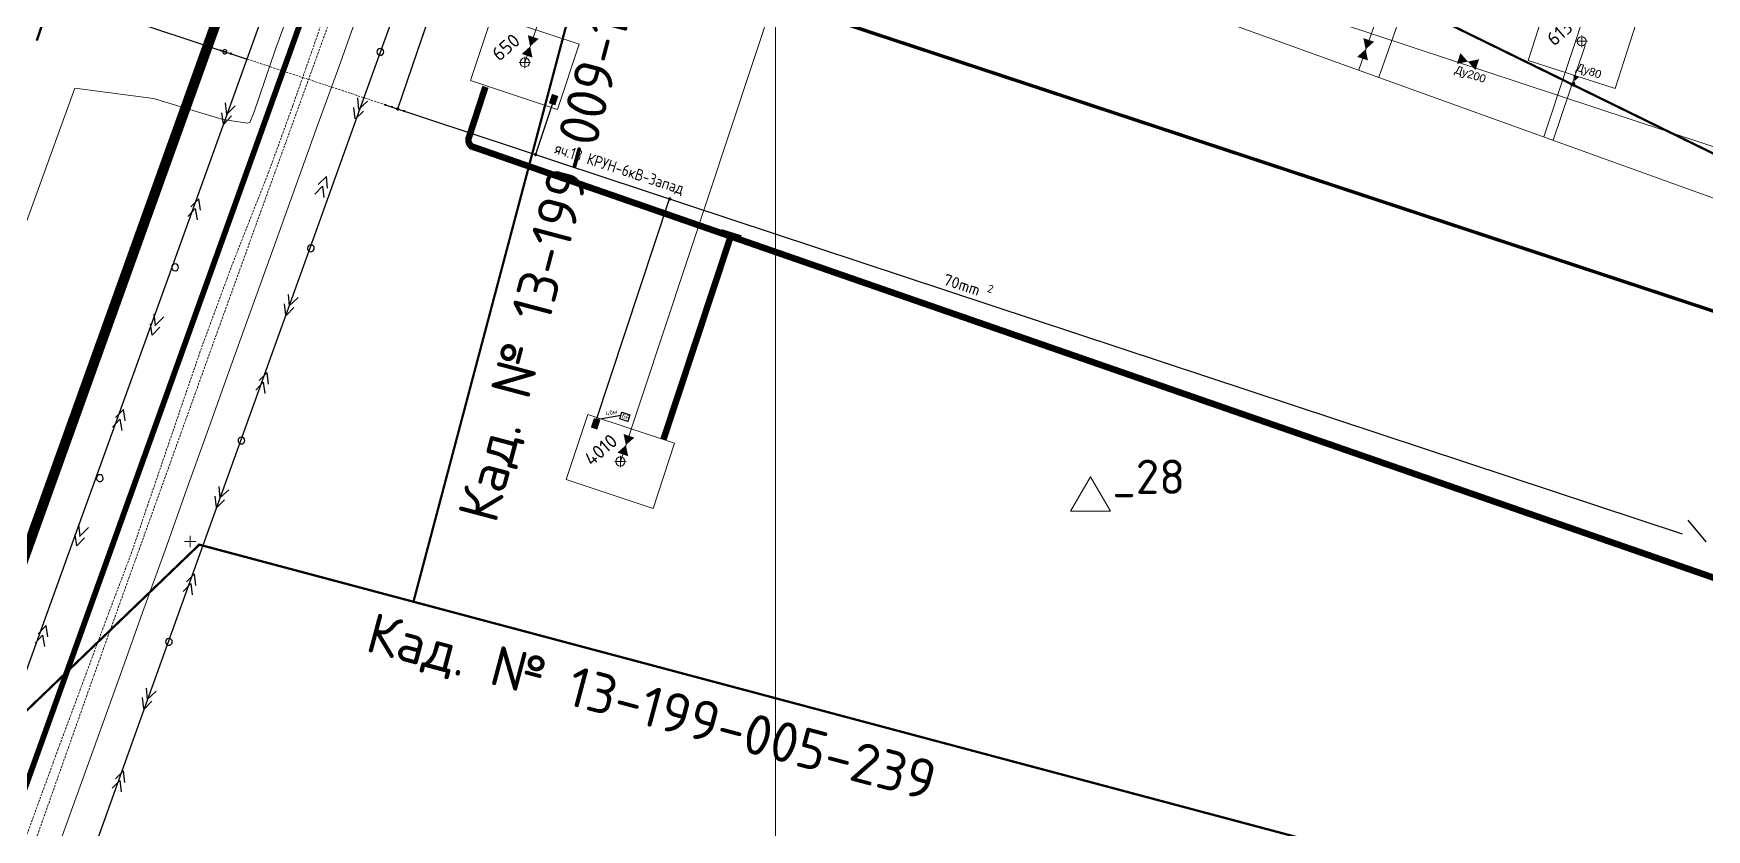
# Model space of a CAD drawing. Header units: millimetres. Extents: x 519 to 9564855, y -810 to 5021775.
# Drawn here: x 9522351 to 9523814, y 5000066 to 5000762 of the extents above; entities that cross this region are included whole.
import ezdxf
from ezdxf.enums import TextEntityAlignment as Align

# ---------------------------------------------------------------- set-up
doc = ezdxf.new("R2010")
doc.units = ezdxf.units.MM
doc.header["$LTSCALE"] = 2
doc.header["$MEASUREMENT"] = 0
doc.header["$PDMODE"] = 2
doc.header["$PDSIZE"] = 5
for name, pattern in [('DASHED', [0.75, 0.5, -0.25]), ('DASHED2', [9.525, 6.35, -3.175]), ('Podzemka', [5, 2, -1, 2])]:
    doc.linetypes.add(name, pattern=pattern)
for name, color, linetype, lineweight in [('160 скважин на2012 год.Выкидные линии', 5, 'Continuous', 30), ('200 скв. на 2010 год', 61, 'Continuous', 0), ('WELLS(drilled after 2000y)', 6, 'Continuous', 40), ('Водопровод', 5, 'Continuous', 30), ('Новый водовод', 5, 'g_122_vpr', 30), ('Оптиковолоконный кабель', 220, 'CAB6', 20), ('Скважины на 2026', 222, 'Continuous', 50), ('СНГ_трубопроводы', 244, 'Continuous', 50), ('Эл.низ', 1, 'Continuous', 13), ('Электро', 1, 'Continuous', 30), ('Электроснаб', 1, 'Continuous', 18), ('Электроснабжене', 1, 'Continuous', 18)]:
    doc.layers.add(name, color=color, linetype=linetype, lineweight=lineweight)
for name, color, linetype in [('AL_PIP_CRUDE OIL', 210, 'Continuous'), ('CONTROL', 7, 'Continuous'), ('Existing roads', 41, 'Continuous'), ('GRID_PULKOVO', 7, 'Continuous'), ('OilColl&Flowlines', 3, 'Continuous'), ('ROAD_ASF', 9, 'Continuous'), ('ROAD_GROUND', 9, 'Continuous'), ('МГ-земельный участок', 7, 'Continuous'), ('Скважины на 2015 год', 7, 'Continuous'), ('Эл.выс.', 1, 'Continuous')]:
    doc.layers.add(name, color=color, linetype=linetype)
doc.styles.add('92051501$0$STANDARD', font='simplex.shx')
doc.styles.add('Arial', font='arial.ttf', dxfattribs={"height": 30})
doc.styles.add('Elect', font='isocpeur.ttf')
doc.styles.add('Line_GUGK', font='')
doc.styles.get("Standard").update_dxf_attribs({"font": 'isocpeur.ttf', "width": 0.5})
doc.styles.get('Line_GUGK').set_extended_font_data('Bm431', italic=True)
doc.linetypes.add('CAB', pattern='A,0.7,-0.43403,["K",Standard,S=0.9,R=0,X=-0.4,Y=-0.3],-0.8', length=1.93403)
doc.linetypes.add('CAB6', pattern='A,0.9,-0.9,["6",Standard,S=0.9,R=0,X=-0.8,Y=-0.4],11', length=12.8)
doc.linetypes.add('g_122_vpr', pattern='A,2,-2,3,-0.6,["Впр",Line_GUGK,S=2,R=0,X=0,Y=-1],-6.4,3,-2,8,-2,8,-2,6', length=45)
doc.linetypes.add('WTR_LINE', pattern='A,0.5,-0.2,["W",92051501$0$STANDARD,S=0.1,R=0,X=-0.1,Y=-0.05],-0.05', length=0.75)

# ---------------------------------------------------------------- blocks, each defined once
blk = doc.blocks.new('A$C2AE94EC8')
h = blk.add_hatch(color=255)
h.paths.add_polyline_path([(0.04, 0.04), (0.46, 0.04), (0.46, 0.46), (0.04, 0.46)])
edge = h.paths.add_edge_path(flags=16)
edge.add_arc((0.25, 0.25), 0.0975, 0, 360)
h = blk.add_hatch(color=0)
edge = h.paths.add_edge_path()
edge.add_arc((0.25, 0.25), 0.06, 0, 360)
at = {"color": 0}
blk.add_lwpolyline([(0, 0), (0.5, 0), (0.5, 0.5), (0, 0.5)], close=True, dxfattribs=at)
blk.add_circle((0.25, 0.25), 0.06, dxfattribs=at)
blk = doc.blocks.new('A$C09beaa22')
at = {"color": 1, "xscale": 2, "yscale": 2, "zscale": 0.8000000000029103, "rotation": 22.90891991594885}
blk.add_blockref('A$C2AE94EC8', (-0.3, -0.7), dxfattribs=at)

msp = doc.modelspace()

# ---------------------------------------------------------------- hatches: boundary and pattern name
at = {"layer": 'Existing roads', "linetype": 'ByBlock', "lineweight": 0}
msp.add_hatch(color=256, dxfattribs=at).paths.add_polyline_path([(9522733.84269, 5000670.76978), (9522728.85573, 5000671.16004, 0.3377163592), (9522733.76036, 5000660.29702), (9522736.44441, 5000665.2653, -0.2412172439)])
at = {"layer": 'Existing roads', "lineweight": 0}
h = msp.add_hatch(color=256, dxfattribs=at)
h.paths.add_polyline_path([(9522959.3673, 5000580.5263), (9522957.78007, 5000581.12306, 0.1551187413), (9522953.24741, 5000590.66007), (9522961.80301, 5000587.90693)])
h.paths.add_polyline_path([(9522960.89301, 5000579.95267), (9522959.3673, 5000580.5263), (9522961.80301, 5000587.90693), (9522970.59894, 5000585.07645, 0.1615507837)])
at = {"layer": 'Электро'}
for points in [[(9522801.81403, 5000701.18335), (9522807.42626, 5000699.32637), (9522810.13349, 5000707.50822), (9522804.52126, 5000709.36521)], [(9522838.52011, 5000417.54426), (9522844.13234, 5000415.68727), (9522846.83957, 5000423.86913), (9522841.22734, 5000425.72612)]]:
    msp.add_hatch(color=256, dxfattribs=at).paths.add_polyline_path(points)
at = {"layer": 'Электроснаб', "linetype": 'ByBlock', "lineweight": 0}
for points in [[(9522801.81403, 5000701.18335), (9522807.42626, 5000699.32637), (9522810.13349, 5000707.50822), (9522804.52126, 5000709.36521)], [(9522838.52011, 5000417.54426), (9522844.13234, 5000415.68727), (9522846.83957, 5000423.86913), (9522841.22734, 5000425.72612)]]:
    msp.add_hatch(color=1, dxfattribs=at).paths.add_polyline_path(points)
at = {"layer": 'Электроснабжене', "linetype": 'ByBlock', "lineweight": 0}
for points in [[(9522801.81403, 5000701.18335), (9522807.42626, 5000699.32637), (9522810.13349, 5000707.50822), (9522804.52126, 5000709.36521)], [(9522838.52011, 5000417.54426), (9522844.13234, 5000415.68727), (9522846.83957, 5000423.86913), (9522841.22734, 5000425.72612)]]:
    msp.add_hatch(color=1, dxfattribs=at).paths.add_polyline_path(points)

# ---------------------------------------------------------------- linework, layer by layer
at = {"layer": '160 скважин на2012 год.Выкидные линии', "color": 0, "linetype": 'ByBlock', "lineweight": 0, "ltscale": 5}
msp.add_point((9522488.08806, 5000317.83791, -25.1388), dxfattribs=at)
at = {"layer": 'AL_PIP_CRUDE OIL', "lineweight": 60, "const_width": 5}
msp.add_lwpolyline([(9523408.96955, 5008589.07215), (9522866.96955, 5008436.07215), (9522326.96955, 5007087.07215), (9522313.96594, 5006750.08943), (9522363.50455, 5006330.19015), (9523532.73502, 5003851.53167), (9523509.9659, 5003501.17422), (9523544.63322, 5003488.85485), (9523203.95221, 5002551.92724), (9523207.94138, 5002504.46778), (9521587.24018, 4997999.63007), (9523708.12981, 4995731.08727), (9526814.15531, 4995451.17542), (9528489.4409, 4995215.37355), (9528594.43514, 4995358.95224), (9530593.64001, 4995059.64331), (9530879.24426, 4994914.43479), (9530977.35799, 4994842.68501), (9531002.94658, 4994841.81396), (9531002.94658, 4994841.81396), (9531002.94648, 4994841.81391)], dxfattribs=at)
at = {"layer": 'CONTROL', "color": 6, "lineweight": 0}
for p, q in [((9523275.63979, 5000374.41404), (9523258.22987, 5000344.39611)), ((9523275.63979, 5000374.41404), (9523258.22987, 5000344.39611)), ((9523293.04971, 5000344.39611), (9523275.63979, 5000374.41404)), ((9523293.04971, 5000344.39611), (9523275.63979, 5000374.41404)), ((9523258.22987, 5000344.39611), (9523293.04971, 5000344.39611)), ((9523258.22987, 5000344.39611), (9523293.04971, 5000344.39611))]:
    msp.add_line(p, q, dxfattribs=at)
at = {"layer": 'Existing roads', "lineweight": 0}
for p, q in [((9522953.24741, 5000590.66007), (9522970.59894, 5000585.07645)), ((9522957.78007, 5000581.12306), (9522960.89301, 5000579.95267))]:
    msp.add_line(p, q, dxfattribs=at)
at = {"layer": 'Existing roads', "lineweight": 0, "const_width": 5.7, "flags": 128}
for points in [[(9522746.31571, 5000715.57804), (9522731.24054, 5000669.33126)], [(9524432.23202, 5000073.65214), (9522733.61558, 5000663.65596)], [(9522902.01576, 5000406.96578), (9522961.92318, 5000587.86826)]]:
    msp.add_lwpolyline(points, dxfattribs=at)
at = {"layer": 'GRID_PULKOVO', "lineweight": 0}
msp.add_line((9523000, 5011000), (9523000, 4992000), dxfattribs=at)
at = {"layer": 'OilColl&Flowlines', "linetype": 'ByBlock', "lineweight": 0}
for p, q in [((9522799.78042, 5000986.75038), (9524065.21851, 5000529.78924)), ((9522780.8, 5000736.9), (9522849.63878, 5000943.07438)), ((9522864.4, 5000387.8), (9523035.01408, 5000902.36245, -18.0595))]:
    msp.add_line(p, q, dxfattribs=at)
at = {"layer": 'OilColl&Flowlines', "color": 3, "linetype": 'ByBlock', "lineweight": 0, "ltscale": 25}
msp.add_line((9523539.9, 5000815.9), (9523510.45422, 5000730.41962, -9.72503), dxfattribs=at)
at = {"layer": 'OilColl&Flowlines', "lineweight": 0}
for points in [[(9522792.86261, 5000757.54851), (9522785.44658, 5000750.94304), (9522783.43409, 5000760.66824)], [(9522787.45908, 5000741.21783), (9522778.03056, 5000744.33756), (9522785.44658, 5000750.94304)], [(9522876.60575, 5000408.69712), (9522869.18973, 5000402.09164), (9522867.17723, 5000411.81685)], [(9522871.20222, 5000392.36643), (9522861.7737, 5000395.48616), (9522869.18973, 5000402.09164)]]:
    msp.add_solid(points, dxfattribs=at)
at = {"layer": 'OilColl&Flowlines', "color": 3, "lineweight": 0}
for points in [[(9523523.72136, 5000755.01707), (9523516.30534, 5000748.41159), (9523514.29284, 5000758.1368)], [(9523518.31783, 5000738.68638), (9523508.88931, 5000741.80611), (9523516.30534, 5000748.41159)]]:
    msp.add_solid(points, dxfattribs=at)
at = {"layer": 'ROAD_ASF', "lineweight": 0}
for points in [[(9521737.23529, 4997056.36456), (9521526.30791, 4997406.20512), (9521491.42617, 4997522.40996), (9521494.64376, 4997784.54227), (9521557.42562, 4998123.62451), (9523181.91284, 5002651.278), (9523567.30412, 5002471.17809), (9525869.16882, 5001381.54446), (9525963.92258, 5001333.47903), (9526128.60686, 5001261.79325), (9526517.55757, 5001074.97311), (9527241.30336, 5000725.10977), (9527302.0959, 5000699.32947), (9527474.32311, 5000617.56906), (9528116.89056, 5000310.63684)], [(9521742.137, 4997059.855), (9521531.837, 4997408.655), (9521497.437, 4997523.255), (9521500.637, 4997783.955), (9521563.237, 4998122.055), (9523185.337, 5002643.055), (9523564.737, 5002465.755), (9525866.52759, 5001376.15646), (9525961.36584, 5001328.04817), (9526126.10975, 5001256.33643), (9526514.94624, 5001069.57117), (9527238.82495, 5000719.64358), (9527299.637, 5000693.855), (9527471.737, 5000612.155), (9528114.237, 5000305.255)]]:
    msp.add_lwpolyline(points, dxfattribs=at)
at = {"layer": 'ROAD_GROUND', "color": 8, "lineweight": 0, "const_width": 9}
msp.add_lwpolyline([(9521739.68614, 4997058.10978), (9521529.07245, 4997407.43006), (9521494.43159, 4997522.83248), (9521497.64038, 4997784.24863), (9521560.33131, 4998122.83976), (9523183.62492, 5002647.1665), (9523566.02728, 5002468.46336), (9525867.84821, 5001378.85046), (9525962.64421, 5001330.7636), (9526127.3583, 5001259.06484), (9526516.25529, 5001072.2705), (9527240.06415, 5000722.37668), (9527300.86645, 5000696.59224), (9527473.0333, 5000614.86048), (9528115.56378, 5000307.94592)], dxfattribs=at)
at = {"layer": 'WELLS(drilled after 2000y)', "color": 0, "linetype": 'ByBlock', "lineweight": 0}
for points in [[(9522733.38202, 5000720.97759), (9522809.36254, 5000695.83701), (9522828.21798, 5000752.82241), (9522752.23745, 5000777.96299)], [(9522816.98202, 5000371.87759), (9522892.96255, 5000346.73701), (9522911.81798, 5000403.72241), (9522835.83745, 5000428.86299)]]:
    msp.add_lwpolyline(points, close=True, dxfattribs=at)
for centre in [(9522780.8, 5000736.9), (9522864.4, 5000387.8)]:
    msp.add_circle(centre, 4, dxfattribs=at)
at = {"layer": 'WELLS(drilled after 2000y)', "color": 0, "linetype": 'ByBlock', "lineweight": 0, "ltscale": 80}
for p in [(9522780.8, 5000736.9), (9522864.4, 5000387.8)]:
    msp.add_point(p, dxfattribs=at)
at = {"layer": 'Водопровод', "linetype": 'Podzemka', "lineweight": 0, "ltscale": 0.5}
for points in [[(9523287.57403, 5002560.18314), (9523267.74785, 5002519.19376), (9523213.7992, 5002448.85055), (9522925.75003, 5001648.31239), (9522804.67134, 5001309.53515), (9522681.72707, 5000970.89784), (9522622.59147, 5000807.85975), (9522513.00737, 5000504.47537), (9522403.94187, 5000200.85612), (9522254.80091, 4999779.05222), (9522178.51673, 4999560.22213), (9522137.14645, 4999446.58254), (9522097.24809, 4999335.61045), (9521983.01089, 4999027.64625), (9521905.71837, 4998818.33445), (9521836.21669, 4998606.06054), (9521625.75636, 4998013.62134), (9521655.21382, 4997975.84167), (9521809.05861, 4997801.17492), (9522321.28486, 4997251.24444)], [(9522342.11485, 5000052.86587), (9522372.67546, 5000136.53654), (9522415.19187, 5000250.97542), (9522436.44862, 5000307.0941), (9522450.64344, 5000348.83555), (9522497.17802, 5000485.15595), (9522525.29228, 5000561.27992), (9522556.69953, 5000640.87723), (9522577.95045, 5000699.50536), (9522599.74394, 5000761.63315), (9522630.0643, 5000855.05802)]]:
    msp.add_lwpolyline(points, dxfattribs=at)
at = {"layer": 'МГ-земельный участок', "color": 0, "linetype": 'DASHED2', "lineweight": 25, "ltscale": 5, "const_width": 2}
msp.add_lwpolyline([(9522167.80801, 4999999.48247), (9521654, 5002362), (9522840, 5002532), (9525642, 5002155), (9528521, 5002235), (9531281, 5003464), (9533105, 5001043), (9546614, 4998215), (9544978, 4995525), (9543652, 4996420), (9539605, 4995735), (9529554.6705, 4998798.09585), (9529554.71722, 4998845.23995), (9529525.402, 4998845.269), (9529525.36994, 4998882.97318), (9529309.91997, 4998882.84552), (9526935, 5000017), (9526935, 4999132), (9522906, 5001105), (9522683.367, 5000265.06642), (9522496, 5000315)], close=True, dxfattribs=at)
at = {"layer": 'МГ-земельный участок', "color": 34, "linetype": 'DASHED2', "lineweight": 25, "ltscale": 5, "const_width": 2}
msp.add_lwpolyline([(9522271, 4999525), (9527884, 4997830), (9530104, 4997995), (9529358.40073, 4998522.43877), (9528467.29836, 4998113.15535), (9526935, 4999132), (9522496, 5000315), (9522167.80801, 4999999.48247)], close=True, dxfattribs=at)
at = {"layer": 'Новый водовод', "color": 5, "linetype": 'WTR_LINE', "lineweight": 0, "ltscale": 40, "const_width": 3}
msp.add_lwpolyline([(9522948.4, 5002102.54), (9522579.30404, 5001066.25219), (9522803.12057, 5000994.80708), (9522756.95, 5000871.24), (9524314.11, 5000356)], dxfattribs=at)
at = {"layer": 'Оптиковолоконный кабель', "color": 6, "linetype": 'CAB'}
msp.add_line((9522387.11351, 5000714.44984, -25.9952), (9521687.32857, 4998783.57514, -0.94252), dxfattribs=at)
at = {"layer": 'Оптиковолоконный кабель', "color": 6, "linetype": 'CAB', "lineweight": 0, "elevation": -25.9952}
msp.add_lwpolyline([(9522577.88135, 5000789.7992), (9522562.63892, 5000748.53659), (9522543.88521, 5000693.67153), (9522540.1889, 5000684.38451), (9522538.1457, 5000683.86542), (9522536.44494, 5000683.92711), (9522516.66223, 5000686.86181), (9522456.04449, 5000705.45685), (9522387.11351, 5000714.44984)], dxfattribs=at)
at = {"layer": 'Скважины на 2015 год', "color": 3, "linetype": 'ByBlock', "lineweight": 0, "ltscale": 5}
for p, q in [((9523603.31, 5000936.2), (9523527.74368, 5000724.1669, -9.42194)), ((9523743.43581, 5000886.60955), (9523672.16005, 5000671.93874, -6.89032)), ((9523708.18865, 5000751.65428), (9523680.33883, 5000668.98089, -6.74695))]:
    msp.add_line(p, q, dxfattribs=at)
at = {"layer": 'Скважины на 2015 год', "color": 0, "linetype": 'ByBlock', "lineweight": 0}
msp.add_lwpolyline([(9523752.96813, 5000771.21215), (9523734.59912, 5000714.09316), (9523658.44046, 5000738.58517), (9523676.80947, 5000795.70416), (9523752.96813, 5000771.21215)], dxfattribs=at)
msp.add_circle((9523705.3, 5000755.4), 4, dxfattribs=at)
msp.add_point((9523705.3, 5000755.4), dxfattribs=at)
at = {"layer": 'Скважины на 2026', "color": 244, "lineweight": 50}
msp.add_line((9522469.82775, 5001104.99709), (9522353.86521, 5000756.19314), dxfattribs=at)
at = {"layer": 'Скважины на 2026', "color": 244, "lineweight": 0}
msp.add_line((9522427.84703, 5000978.72321), (9522353.86521, 5000756.19314), dxfattribs=at)
at = {"layer": 'СНГ_трубопроводы', "color": 3, "lineweight": 0, "ltscale": 2}
msp.add_line((9525355.89444, 5000155.26135), (9522774.28292, 5001009.29588), dxfattribs=at)
for points in [[(9523599.17427, 5000745.05743), (9523605.77975, 5000737.6414), (9523596.05454, 5000735.6289)], [(9523615.50496, 5000739.6539), (9523612.38523, 5000730.22537), (9523605.77975, 5000737.6414)], [(9523694.95534, 5000716.77781), (9523699.05813, 5000720.56914), (9523700.29013, 5000715.12036)], [(9523697.82614, 5000726.01793), (9523703.16092, 5000724.36047), (9523699.05813, 5000720.56914)]]:
    msp.add_solid(points, dxfattribs=at)
at = {"layer": 'Эл.выс.'}
for points, elevation in [([(9521604.86126, 4998117.72308), (9521684.1909, 4998339.2676), (9521763.547, 4998559.9369), (9521843.223, 4998780.9793), (9521922.7179, 4999002.1354), (9522001.974, 4999222.9619), (9522081.8249, 4999444.4028), (9522161.2728, 4999665.769), (9522240.6849, 4999886.6267), (9522310.5842, 5000110.2282), (9522390.0936, 5000330.2422), (9522469.9361, 5000551.4153), (9522549.5334, 5000772.2927), (9522629.2933, 5000992.4476), (9522707.1939, 5001211.0738), (9522788.0615, 5001434.5367), (9522869.326, 5001661.0385), (9522948.8991, 5001882.0749), (9523026.2995, 5002098.9255), (9523106.7052, 5002321.5763), (9523185.8638, 5002540.6309), (9523265.9766, 5002762.2719), (9523345.6545, 5002983.7411), (9523424.7203, 5003203.229)], -24.6849), ([(9522387.0851, 5000001.359), (9522438.538, 5000144.8069), (9522488.961, 5000285.2977), (9522539.8691, 5000427.2023), (9522590.1021, 5000566.5384), (9522639.6762, 5000704.6895), (9522691.5506, 5000848.9462), (9522739.4819, 5000982.4573), (9522783.9828, 5001106.4494), (9522825.2203, 5001221.0403), (9522872.1188, 5001351.4576), (9522920.1567, 5001485.6248), (9522967.9074, 5001618.1487), (9523014.9239, 5001749.2005), (9523061.8452, 5001879.4431), (9523108.5298, 5002009.7799), (9523155.6865, 5002141.0086)], -25.1388)]:
    msp.add_lwpolyline(points, dxfattribs=dict(at, elevation=elevation))
at = {"layer": 'Эл.низ', "elevation": -26.4921}
msp.add_lwpolyline([(9522368.5332, 5000039.0677), (9522388.0729, 5000093.2667), (9522407.8, 5000148.0981), (9522427.3252, 5000202.2996), (9522446.349, 5000255.5397), (9522466.0322, 5000310.2257), (9522485.2166, 5000363.8317), (9522504.3168, 5000417.0775), (9522522.0604, 5000466.9614), (9522540.5699, 5000518.1438), (9522559.1755, 5000569.6176), (9522577.858, 5000621.7614), (9522599.73982, 5000682.51286), (9522617.9982, 5000732.8154), (9522636.8815, 5000785.1932)], dxfattribs=at)
at = {"layer": 'Электро', "ltscale": 0.5}
for p, q in [((9522669.64124, 5000696.23546, 0.0532), (9522777.33779, 5001010.69885, 0.0532)), ((9522407.45582, 5000782.92867, 0), (9522537.83101, 5000739.81932, 0)), ((9522658.70845, 5000699.85045, 0), (9523793.27846, 5000324.41101, 0)), ((9522805.07034, 5000701.08737, 0), (9522790.25928, 5000656.32501, 0)), ((9522842.7291, 5000421.90078, 0), (9522907.47621, 5000617.53618, 0)), ((9522864.73235, 5000428.07839), (9522843.48292, 5000424.17848, 0)), ((9522864.73235, 5000428.07839), (9522843.48292, 5000424.17848, 0)), ((9522863.777, 5000425.19933), (9522865.68771, 5000430.95745)), ((9522863.777, 5000425.19933), (9522865.68771, 5000430.95745)), ((9522870.84848, 5000422.85282), (9522863.777, 5000425.19933)), ((9522870.84848, 5000422.85282), (9522863.777, 5000425.19933)), ((9522865.68771, 5000430.95745), (9522872.75918, 5000428.61094)), ((9522865.68771, 5000430.95745), (9522872.75918, 5000428.61094)), ((9522872.75918, 5000428.61094), (9522870.84848, 5000422.85282)), ((9522872.75918, 5000428.61094), (9522870.84848, 5000422.85282)), ((9523814.08831, 5000317.52473, 0), (9523798.45158, 5000336.43841, 0))]:
    msp.add_line(p, q, dxfattribs=at)
at = {"layer": 'Электро'}
for p, q in [((9522520.01627, 5000691.47058, -24.6849), (9522518.93154, 5000701.45802, -24.6849)), ((9522635.58901, 5000695.7883, -25.1388), (9522634.79946, 5000705.8034, -25.1388)), ((9522635.26374, 5000695.64169, -25.1388), (9522643.23272, 5000703.14709, -25.1388)), ((9522517.13107, 5000683.12216, -24.6849), (9522515.72553, 5000692.95345, -24.6849)), ((9522517.36944, 5000683.03978, -24.6849), (9522524.06863, 5000690.07009, -24.6849)), ((9522519.69546, 5000691.31444, -24.6849), (9522527.43951, 5000699.05171, -24.6849)), ((9522632.45873, 5000687.52866, -25.1388), (9522631.3439, 5000697.39714, -25.1388)), ((9522632.69457, 5000687.43928, -25.1388), (9522639.59829, 5000694.26885, -25.1388)), ((9522597.07662, 5000621.67118, -50.2776), (9522603.7445, 5000628.59014, -50.2776)), ((9522607.20006, 5000636.9964, -50.2776), (9522599.97106, 5000630.02021, -50.2776)), ((9522603.7445, 5000628.59014, -50.2776), (9522605.09517, 5000618.63227, -50.2776)), ((9522608.22545, 5000626.89193, -50.2776), (9522607.20006, 5000636.9964, -50.2776)), ((9522495.67104, 5000617.67342, -24.6849), (9522488.65104, 5000610.48697, -24.6849)), ((9522496.99414, 5000607.60361, -24.6849), (9522495.67104, 5000617.67342, -24.6849)), ((9522486.00421, 5000602.05616, -24.6849), (9522492.46503, 5000609.16886, -24.6849)), ((9522492.46503, 5000609.16886, -24.6849), (9522494.10894, 5000599.25518, -24.6849)), ((9522571.67845, 5000515.695, -25.1388), (9522570.56362, 5000525.56348, -25.1388)), ((9522574.80873, 5000523.95465, -25.1388), (9522574.01917, 5000533.96975, -25.1388)), ((9522574.48346, 5000523.80804, -25.1388), (9522582.45244, 5000531.31344, -25.1388)), ((9522457.57746, 5000506.67632, -24.6849), (9522456.49273, 5000516.66376, -24.6849)), ((9522457.25665, 5000506.52017, -24.6849), (9522465.0007, 5000514.25745, -24.6849)), ((9522571.91429, 5000515.60562, -25.1388), (9522578.818, 5000522.4352, -25.1388)), ((9522454.69226, 5000498.3279, -24.6849), (9522453.28672, 5000508.15919, -24.6849)), ((9522454.93063, 5000498.24552, -24.6849), (9522461.62982, 5000505.27583, -24.6849)), ((9522555.49618, 5000465.55393, -25.1388), (9522548.26718, 5000458.57774, -25.1388)), ((9522556.52157, 5000455.44946, -25.1388), (9522555.49618, 5000465.55393, -25.1388)), ((9522545.37274, 5000450.22871, -25.1388), (9522552.04062, 5000457.14767, -25.1388)), ((9522552.04062, 5000457.14767, -25.1388), (9522553.39129, 5000447.1898, -25.1388)), ((9522420.10059, 5000417.70822, -24.6849), (9522426.56141, 5000424.82091, -24.6849)), ((9522429.76742, 5000433.32547, -24.6849), (9522422.74742, 5000426.13902, -24.6849)), ((9522426.56141, 5000424.82091, -24.6849), (9522428.20532, 5000414.90724, -24.6849)), ((9522431.09052, 5000423.25566, -24.6849), (9522429.76742, 5000433.32547, -24.6849)), ((9522514.14396, 5000355.72919, -25.1388), (9522513.35441, 5000365.74429, -25.1388)), ((9522513.81869, 5000355.58258, -25.1388), (9522521.78767, 5000363.08798, -25.1388)), ((9522511.01368, 5000347.46954, -25.1388), (9522509.89885, 5000357.33803, -25.1388)), ((9522511.24952, 5000347.38016, -25.1388), (9522518.15324, 5000354.20974, -25.1388)), ((9522388.78864, 5000313.97995, -24.6849), (9522387.3831, 5000323.81124, -24.6849)), ((9522389.02701, 5000313.89757, -24.6849), (9522395.7262, 5000320.92788, -24.6849)), ((9522391.67384, 5000322.32837, -24.6849), (9522390.58911, 5000332.31581, -24.6849)), ((9522391.35303, 5000322.17223, -24.6849), (9522399.09709, 5000329.9095, -24.6849)), ((9522481.8394, 5000274.04861, -25.1388), (9522488.50728, 5000280.96757, -25.1388)), ((9522491.96284, 5000289.37383, -25.1388), (9522484.73385, 5000282.39765, -25.1388)), ((9522488.50728, 5000280.96757, -25.1388), (9522489.85795, 5000271.0097, -25.1388)), ((9522492.98824, 5000279.26936, -25.1388), (9522491.96284, 5000289.37383, -25.1388)), ((9522352.52691, 5000228.6887, -24.6849), (9522358.98773, 5000235.8014, -24.6849)), ((9522362.19374, 5000244.30596, -24.6849), (9522355.17374, 5000237.11951, -24.6849)), ((9522358.98773, 5000235.8014, -24.6849), (9522360.63164, 5000225.88772, -24.6849)), ((9522363.51684, 5000234.23615, -24.6849), (9522362.19374, 5000244.30596, -24.6849)), ((9522450.61063, 5000179.54909, -25.1388), (9522449.82107, 5000189.56419, -25.1388)), ((9522447.48035, 5000171.28944, -25.1388), (9522446.36551, 5000181.15793, -25.1388)), ((9522447.71618, 5000171.20007, -25.1388), (9522454.6199, 5000178.02964, -25.1388)), ((9522450.28535, 5000179.40248, -25.1388), (9522458.25434, 5000186.90788, -25.1388)), ((9522429.85243, 5000117.13955, -25.1388), (9522422.62343, 5000110.16336, -25.1388)), ((9522430.87782, 5000107.03507, -25.1388), (9522429.85243, 5000117.13955, -25.1388)), ((9522419.72899, 5000101.81433, -25.1388), (9522426.39687, 5000108.73329, -25.1388)), ((9522426.39687, 5000108.73329, -25.1388), (9522427.74754, 5000098.77542, -25.1388))]:
    msp.add_line(p, q, dxfattribs=at)
at = {"layer": 'Электро', "ltscale": 50, "const_width": 1.5}
for points, elevation in [([(9522668.92582, 5000696.45906, 1), (9522670.3524, 5000695.99554, 1)], 0.0532), ([(9522789.54599, 5000656.55677, 1), (9522790.97258, 5000656.09324, 1)], 0), ([(9522906.76141, 5000617.76338, 1), (9522908.18799, 5000617.29986, 1)], 0)]:
    msp.add_lwpolyline(points, format="xyb", close=True, dxfattribs=dict(at, elevation=elevation))
at = {"layer": 'Электро', "ltscale": 0.0025}
for start, end in [(162.00000003, 341.99999997), (342.00000002, 161.99999998)]:
    msp.add_arc((9522518.37283, 5000746.25328, 0), 1.86359, start, end, dxfattribs=at)
at = {"layer": 'Электро'}
for centre, start, end in [((9522654.38057, 5000746.16762, -25.1388), 179.84048841, 359.84048841), ((9522654.38057, 5000746.16762, -25.1388), 359.84048841, 179.84048841), ((9522593.60029, 5000574.33396, -25.1388), 179.8404788, 359.84047886), ((9522593.60029, 5000574.33396, -25.1388), 359.84047886, 179.8404788), ((9522474.87428, 5000557.58818, -24.6849), 1.53137359, 181.53137359), ((9522474.87428, 5000557.58818, -24.6849), 181.53137359, 1.53137359), ((9522532.93553, 5000406.1085, -25.1388), 359.84048841, 179.84048841), ((9522532.93553, 5000406.1085, -25.1388), 179.84048841, 359.84048841), ((9522408.97066, 5000373.24023, -24.6849), 1.53136431, 181.53136431), ((9522408.97066, 5000373.24023, -24.6849), 181.53136431, 1.53136431), ((9522469.40219, 5000229.92841, -25.1388), 359.84048841, 179.84048841), ((9522469.40219, 5000229.92841, -25.1388), 179.84048841, 359.84048841)]:
    msp.add_arc(centre, 3, start, end, dxfattribs=at)
at = {"layer": 'Электроснаб', "color": 1, "linetype": 'ByBlock', "lineweight": 0, "ltscale": 0.5}
for p, q in [((9522669.64124, 5000696.23546, 0.0532), (9522777.33779, 5001010.69885, 0.0532)), ((9522407.45582, 5000782.92867, 0), (9522537.83101, 5000739.81932, 0)), ((9522658.70845, 5000699.85045, 0), (9523793.27846, 5000324.41101, 0)), ((9522805.07034, 5000701.08737, 0), (9522790.25928, 5000656.32501, 0)), ((9522842.7291, 5000421.90078, 0), (9522907.47621, 5000617.53618, 0)), ((9522864.73235, 5000428.07839), (9522843.48292, 5000424.17848, 0)), ((9522864.73235, 5000428.07839), (9522843.48292, 5000424.17848, 0)), ((9522863.777, 5000425.19933), (9522865.68771, 5000430.95745)), ((9522863.777, 5000425.19933), (9522865.68771, 5000430.95745)), ((9522870.84848, 5000422.85282), (9522863.777, 5000425.19933)), ((9522870.84848, 5000422.85282), (9522863.777, 5000425.19933)), ((9522865.68771, 5000430.95745), (9522872.75918, 5000428.61094)), ((9522865.68771, 5000430.95745), (9522872.75918, 5000428.61094)), ((9522872.75918, 5000428.61094), (9522870.84848, 5000422.85282)), ((9522872.75918, 5000428.61094), (9522870.84848, 5000422.85282)), ((9523814.08831, 5000317.52473, 0), (9523798.45158, 5000336.43841, 0))]:
    msp.add_line(p, q, dxfattribs=at)
at = {"layer": 'Электроснаб', "color": 1, "linetype": 'ByBlock', "lineweight": 0}
for p, q in [((9522520.01627, 5000691.47058, -24.6849), (9522518.93154, 5000701.45802, -24.6849)), ((9522635.58901, 5000695.7883, -25.1388), (9522634.79946, 5000705.8034, -25.1388)), ((9522635.26374, 5000695.64169, -25.1388), (9522643.23272, 5000703.14709, -25.1388)), ((9522517.13107, 5000683.12216, -24.6849), (9522515.72553, 5000692.95345, -24.6849)), ((9522517.36944, 5000683.03978, -24.6849), (9522524.06863, 5000690.07009, -24.6849)), ((9522519.69546, 5000691.31444, -24.6849), (9522527.43951, 5000699.05171, -24.6849)), ((9522632.45873, 5000687.52866, -25.1388), (9522631.3439, 5000697.39714, -25.1388)), ((9522632.69457, 5000687.43928, -25.1388), (9522639.59829, 5000694.26885, -25.1388)), ((9522597.07662, 5000621.67118, -50.2776), (9522603.7445, 5000628.59014, -50.2776)), ((9522607.20006, 5000636.9964, -50.2776), (9522599.97106, 5000630.02021, -50.2776)), ((9522603.7445, 5000628.59014, -50.2776), (9522605.09517, 5000618.63227, -50.2776)), ((9522608.22545, 5000626.89193, -50.2776), (9522607.20006, 5000636.9964, -50.2776)), ((9522495.67104, 5000617.67342, -24.6849), (9522488.65104, 5000610.48697, -24.6849)), ((9522496.99414, 5000607.60361, -24.6849), (9522495.67104, 5000617.67342, -24.6849)), ((9522486.00421, 5000602.05616, -24.6849), (9522492.46503, 5000609.16886, -24.6849)), ((9522492.46503, 5000609.16886, -24.6849), (9522494.10894, 5000599.25518, -24.6849)), ((9522571.67845, 5000515.695, -25.1388), (9522570.56362, 5000525.56348, -25.1388)), ((9522574.80873, 5000523.95465, -25.1388), (9522574.01917, 5000533.96975, -25.1388)), ((9522574.48346, 5000523.80804, -25.1388), (9522582.45244, 5000531.31344, -25.1388)), ((9522457.57746, 5000506.67632, -24.6849), (9522456.49273, 5000516.66376, -24.6849)), ((9522457.25665, 5000506.52017, -24.6849), (9522465.0007, 5000514.25745, -24.6849)), ((9522571.91429, 5000515.60562, -25.1388), (9522578.818, 5000522.4352, -25.1388)), ((9522454.69226, 5000498.3279, -24.6849), (9522453.28672, 5000508.15919, -24.6849)), ((9522454.93063, 5000498.24552, -24.6849), (9522461.62982, 5000505.27583, -24.6849)), ((9522555.49618, 5000465.55393, -25.1388), (9522548.26718, 5000458.57774, -25.1388)), ((9522556.52157, 5000455.44946, -25.1388), (9522555.49618, 5000465.55393, -25.1388)), ((9522545.37274, 5000450.22871, -25.1388), (9522552.04062, 5000457.14767, -25.1388)), ((9522552.04062, 5000457.14767, -25.1388), (9522553.39129, 5000447.1898, -25.1388)), ((9522420.10059, 5000417.70822, -24.6849), (9522426.56141, 5000424.82091, -24.6849)), ((9522429.76742, 5000433.32547, -24.6849), (9522422.74742, 5000426.13902, -24.6849)), ((9522426.56141, 5000424.82091, -24.6849), (9522428.20532, 5000414.90724, -24.6849)), ((9522431.09052, 5000423.25566, -24.6849), (9522429.76742, 5000433.32547, -24.6849)), ((9522514.14396, 5000355.72919, -25.1388), (9522513.35441, 5000365.74429, -25.1388)), ((9522513.81869, 5000355.58258, -25.1388), (9522521.78767, 5000363.08798, -25.1388)), ((9522511.01368, 5000347.46954, -25.1388), (9522509.89885, 5000357.33803, -25.1388)), ((9522511.24952, 5000347.38016, -25.1388), (9522518.15324, 5000354.20974, -25.1388)), ((9522388.78864, 5000313.97995, -24.6849), (9522387.3831, 5000323.81124, -24.6849)), ((9522389.02701, 5000313.89757, -24.6849), (9522395.7262, 5000320.92788, -24.6849)), ((9522391.67384, 5000322.32837, -24.6849), (9522390.58911, 5000332.31581, -24.6849)), ((9522391.35303, 5000322.17223, -24.6849), (9522399.09709, 5000329.9095, -24.6849)), ((9522481.8394, 5000274.04861, -25.1388), (9522488.50728, 5000280.96757, -25.1388)), ((9522491.96284, 5000289.37383, -25.1388), (9522484.73385, 5000282.39765, -25.1388)), ((9522488.50728, 5000280.96757, -25.1388), (9522489.85795, 5000271.0097, -25.1388)), ((9522492.98824, 5000279.26936, -25.1388), (9522491.96284, 5000289.37383, -25.1388)), ((9522352.52691, 5000228.6887, -24.6849), (9522358.98773, 5000235.8014, -24.6849)), ((9522362.19374, 5000244.30596, -24.6849), (9522355.17374, 5000237.11951, -24.6849)), ((9522358.98773, 5000235.8014, -24.6849), (9522360.63164, 5000225.88772, -24.6849)), ((9522363.51684, 5000234.23615, -24.6849), (9522362.19374, 5000244.30596, -24.6849)), ((9522450.61063, 5000179.54909, -25.1388), (9522449.82107, 5000189.56419, -25.1388)), ((9522447.48035, 5000171.28944, -25.1388), (9522446.36551, 5000181.15793, -25.1388)), ((9522447.71618, 5000171.20007, -25.1388), (9522454.6199, 5000178.02964, -25.1388)), ((9522450.28535, 5000179.40248, -25.1388), (9522458.25434, 5000186.90788, -25.1388)), ((9522429.85243, 5000117.13955, -25.1388), (9522422.62343, 5000110.16336, -25.1388)), ((9522430.87782, 5000107.03507, -25.1388), (9522429.85243, 5000117.13955, -25.1388)), ((9522419.72899, 5000101.81433, -25.1388), (9522426.39687, 5000108.73329, -25.1388)), ((9522426.39687, 5000108.73329, -25.1388), (9522427.74754, 5000098.77542, -25.1388))]:
    msp.add_line(p, q, dxfattribs=at)
at = {"layer": 'Электроснаб', "linetype": 'DASHED', "ltscale": 2}
msp.add_lwpolyline([(9522537.83101, 5000739.81932), (9522658.70845, 5000699.85045)], dxfattribs=at)
at = {"layer": 'Электроснаб', "color": 1, "lineweight": 0, "ltscale": 50, "const_width": 1.5}
for points, elevation in [([(9522668.92582, 5000696.45906, 1), (9522670.3524, 5000695.99554, 1)], 0.0532), ([(9522789.54599, 5000656.55677, 1), (9522790.97258, 5000656.09324, 1)], 0), ([(9522906.76141, 5000617.76338, 1), (9522908.18799, 5000617.29986, 1)], 0)]:
    msp.add_lwpolyline(points, format="xyb", close=True, dxfattribs=dict(at, elevation=elevation))
at = {"layer": 'Электроснаб', "color": 1, "linetype": 'ByBlock', "lineweight": 0, "ltscale": 0.0025}
for start, end in [(162.00000003, 341.99999997), (342.00000002, 161.99999998)]:
    msp.add_arc((9522518.37283, 5000746.25328, 0), 1.86359, start, end, dxfattribs=at)
at = {"layer": 'Электроснаб', "color": 1, "linetype": 'ByBlock', "lineweight": 0}
for centre, start, end in [((9522654.38057, 5000746.16762, -25.1388), 179.84048841, 359.84048841), ((9522654.38057, 5000746.16762, -25.1388), 359.84048841, 179.84048841), ((9522593.60029, 5000574.33396, -25.1388), 179.8404788, 359.84047886), ((9522593.60029, 5000574.33396, -25.1388), 359.84047886, 179.8404788), ((9522474.87428, 5000557.58818, -24.6849), 1.53137359, 181.53137359), ((9522474.87428, 5000557.58818, -24.6849), 181.53137359, 1.53137359), ((9522532.93553, 5000406.1085, -25.1388), 359.84048841, 179.84048841), ((9522532.93553, 5000406.1085, -25.1388), 179.84048841, 359.84048841), ((9522408.97066, 5000373.24023, -24.6849), 1.53136431, 181.53136431), ((9522408.97066, 5000373.24023, -24.6849), 181.53136431, 1.53136431), ((9522469.40219, 5000229.92841, -25.1388), 359.84048841, 179.84048841), ((9522469.40219, 5000229.92841, -25.1388), 179.84048841, 359.84048841)]:
    msp.add_arc(centre, 3, start, end, dxfattribs=at)
at = {"layer": 'Электроснабжене', "color": 1, "linetype": 'ByBlock', "lineweight": 0, "ltscale": 0.5}
for p, q in [((9522669.65135, 5000696.26495, 0.0532), (9522777.34789, 5001010.72834, 0.0532)), ((9522658.70845, 5000699.85045, 0), (9523793.27846, 5000324.41101, 0)), ((9522805.07034, 5000701.08737, 0), (9522790.25928, 5000656.32501, 0)), ((9522842.7291, 5000421.90078, 0), (9522907.47621, 5000617.53618, 0)), ((9522864.73235, 5000428.07839), (9522843.48292, 5000424.17848, 0)), ((9522864.73235, 5000428.07839), (9522843.48292, 5000424.17848, 0)), ((9522863.777, 5000425.19933), (9522865.68771, 5000430.95745)), ((9522863.777, 5000425.19933), (9522865.68771, 5000430.95745)), ((9522870.84848, 5000422.85282), (9522863.777, 5000425.19933)), ((9522870.84848, 5000422.85282), (9522863.777, 5000425.19933)), ((9522865.68771, 5000430.95745), (9522872.75918, 5000428.61094)), ((9522865.68771, 5000430.95745), (9522872.75918, 5000428.61094)), ((9522872.75918, 5000428.61094), (9522870.84848, 5000422.85282)), ((9522872.75918, 5000428.61094), (9522870.84848, 5000422.85282)), ((9523814.08831, 5000317.52473, 0), (9523798.45158, 5000336.43841, 0))]:
    msp.add_line(p, q, dxfattribs=at)
at = {"layer": 'Электроснабжене', "color": 1, "linetype": 'ByBlock', "lineweight": 0}
for p, q in [((9522520.01627, 5000691.47058, -24.6849), (9522518.93154, 5000701.45802, -24.6849)), ((9522635.58901, 5000695.7883, -25.1388), (9522634.79946, 5000705.8034, -25.1388)), ((9522635.26374, 5000695.64169, -25.1388), (9522643.23272, 5000703.14709, -25.1388)), ((9522517.13107, 5000683.12216, -24.6849), (9522515.72553, 5000692.95345, -24.6849)), ((9522517.36944, 5000683.03978, -24.6849), (9522524.06863, 5000690.07009, -24.6849)), ((9522519.69546, 5000691.31444, -24.6849), (9522527.43951, 5000699.05171, -24.6849)), ((9522632.45873, 5000687.52866, -25.1388), (9522631.3439, 5000697.39714, -25.1388)), ((9522632.69457, 5000687.43928, -25.1388), (9522639.59829, 5000694.26885, -25.1388)), ((9522597.07662, 5000621.67118, -50.2776), (9522603.7445, 5000628.59014, -50.2776)), ((9522607.20006, 5000636.9964, -50.2776), (9522599.97106, 5000630.02021, -50.2776)), ((9522603.7445, 5000628.59014, -50.2776), (9522605.09517, 5000618.63227, -50.2776)), ((9522608.22545, 5000626.89193, -50.2776), (9522607.20006, 5000636.9964, -50.2776)), ((9522495.67104, 5000617.67342, -24.6849), (9522488.65104, 5000610.48697, -24.6849)), ((9522496.99414, 5000607.60361, -24.6849), (9522495.67104, 5000617.67342, -24.6849)), ((9522486.00421, 5000602.05616, -24.6849), (9522492.46503, 5000609.16886, -24.6849)), ((9522492.46503, 5000609.16886, -24.6849), (9522494.10894, 5000599.25518, -24.6849)), ((9522571.67845, 5000515.695, -25.1388), (9522570.56362, 5000525.56348, -25.1388)), ((9522574.80873, 5000523.95465, -25.1388), (9522574.01917, 5000533.96975, -25.1388)), ((9522574.48346, 5000523.80804, -25.1388), (9522582.45244, 5000531.31344, -25.1388)), ((9522457.57746, 5000506.67632, -24.6849), (9522456.49273, 5000516.66376, -24.6849)), ((9522457.25665, 5000506.52017, -24.6849), (9522465.0007, 5000514.25745, -24.6849)), ((9522571.91429, 5000515.60562, -25.1388), (9522578.818, 5000522.4352, -25.1388)), ((9522454.69226, 5000498.3279, -24.6849), (9522453.28672, 5000508.15919, -24.6849)), ((9522454.93063, 5000498.24552, -24.6849), (9522461.62982, 5000505.27583, -24.6849)), ((9522555.49618, 5000465.55393, -25.1388), (9522548.26718, 5000458.57774, -25.1388)), ((9522556.52157, 5000455.44946, -25.1388), (9522555.49618, 5000465.55393, -25.1388)), ((9522545.37274, 5000450.22871, -25.1388), (9522552.04062, 5000457.14767, -25.1388)), ((9522552.04062, 5000457.14767, -25.1388), (9522553.39129, 5000447.1898, -25.1388)), ((9522420.10059, 5000417.70822, -24.6849), (9522426.56141, 5000424.82091, -24.6849)), ((9522429.76742, 5000433.32547, -24.6849), (9522422.74742, 5000426.13902, -24.6849)), ((9522426.56141, 5000424.82091, -24.6849), (9522428.20532, 5000414.90724, -24.6849)), ((9522431.09052, 5000423.25566, -24.6849), (9522429.76742, 5000433.32547, -24.6849)), ((9522514.14396, 5000355.72919, -25.1388), (9522513.35441, 5000365.74429, -25.1388)), ((9522513.81869, 5000355.58258, -25.1388), (9522521.78767, 5000363.08798, -25.1388)), ((9522511.01368, 5000347.46954, -25.1388), (9522509.89885, 5000357.33803, -25.1388)), ((9522511.24952, 5000347.38016, -25.1388), (9522518.15324, 5000354.20974, -25.1388)), ((9522388.78864, 5000313.97995, -24.6849), (9522387.3831, 5000323.81124, -24.6849)), ((9522389.02701, 5000313.89757, -24.6849), (9522395.7262, 5000320.92788, -24.6849)), ((9522391.67384, 5000322.32837, -24.6849), (9522390.58911, 5000332.31581, -24.6849)), ((9522391.35303, 5000322.17223, -24.6849), (9522399.09709, 5000329.9095, -24.6849)), ((9522481.8394, 5000274.04861, -25.1388), (9522488.50728, 5000280.96757, -25.1388)), ((9522491.96284, 5000289.37383, -25.1388), (9522484.73385, 5000282.39765, -25.1388)), ((9522488.50728, 5000280.96757, -25.1388), (9522489.85795, 5000271.0097, -25.1388)), ((9522492.98824, 5000279.26936, -25.1388), (9522491.96284, 5000289.37383, -25.1388)), ((9522352.52691, 5000228.6887, -24.6849), (9522358.98773, 5000235.8014, -24.6849)), ((9522362.19374, 5000244.30596, -24.6849), (9522355.17374, 5000237.11951, -24.6849)), ((9522358.98773, 5000235.8014, -24.6849), (9522360.63164, 5000225.88772, -24.6849)), ((9522363.51684, 5000234.23615, -24.6849), (9522362.19374, 5000244.30596, -24.6849)), ((9522450.61063, 5000179.54909, -25.1388), (9522449.82107, 5000189.56419, -25.1388)), ((9522447.48035, 5000171.28944, -25.1388), (9522446.36551, 5000181.15793, -25.1388)), ((9522447.71618, 5000171.20007, -25.1388), (9522454.6199, 5000178.02964, -25.1388)), ((9522450.28535, 5000179.40248, -25.1388), (9522458.25434, 5000186.90788, -25.1388)), ((9522429.85243, 5000117.13955, -25.1388), (9522422.62343, 5000110.16336, -25.1388)), ((9522430.87782, 5000107.03507, -25.1388), (9522429.85243, 5000117.13955, -25.1388)), ((9522419.72899, 5000101.81433, -25.1388), (9522426.39687, 5000108.73329, -25.1388)), ((9522426.39687, 5000108.73329, -25.1388), (9522427.74754, 5000098.77542, -25.1388))]:
    msp.add_line(p, q, dxfattribs=at)
at = {"layer": 'Электроснабжене', "color": 1, "lineweight": 0, "ltscale": 50, "const_width": 1.5}
for points, elevation in [([(9522668.92582, 5000696.45906, 1), (9522670.3524, 5000695.99554, 1)], 0.0532), ([(9522789.54599, 5000656.55677, 1), (9522790.97258, 5000656.09324, 1)], 0), ([(9522906.76141, 5000617.76338, 1), (9522908.18799, 5000617.29986, 1)], 0)]:
    msp.add_lwpolyline(points, format="xyb", close=True, dxfattribs=dict(at, elevation=elevation))
at = {"layer": 'Электроснабжене', "color": 1, "linetype": 'ByBlock', "lineweight": 0, "ltscale": 0.0025}
for start, end in [(162.00000003, 341.99999997), (342.00000002, 161.99999998)]:
    msp.add_arc((9522518.37283, 5000746.25328, 0), 1.86359, start, end, dxfattribs=at)
at = {"layer": 'Электроснабжене', "color": 1, "linetype": 'ByBlock', "lineweight": 0}
for centre, start, end in [((9522654.38057, 5000746.16762, -25.1388), 179.84048841, 359.84048841), ((9522654.38057, 5000746.16762, -25.1388), 359.84048841, 179.84048841), ((9522593.60029, 5000574.33396, -25.1388), 179.8404788, 359.84047886), ((9522593.60029, 5000574.33396, -25.1388), 359.84047886, 179.8404788), ((9522474.87428, 5000557.58818, -24.6849), 1.53137359, 181.53137359), ((9522474.87428, 5000557.58818, -24.6849), 181.53137359, 1.53137359), ((9522532.93553, 5000406.1085, -25.1388), 359.84048841, 179.84048841), ((9522532.93553, 5000406.1085, -25.1388), 179.84048841, 359.84048841), ((9522408.97066, 5000373.24023, -24.6849), 1.53136431, 181.53136431), ((9522408.97066, 5000373.24023, -24.6849), 181.53136431, 1.53136431), ((9522469.40219, 5000229.92841, -25.1388), 359.84048841, 179.84048841), ((9522469.40219, 5000229.92841, -25.1388), 179.84048841, 359.84048841)]:
    msp.add_arc(centre, 3, start, end, dxfattribs=at)

# ---------------------------------------------------------------- block references
at = {"layer": 'Эл.низ', "linetype": 'Continuous', "rotation": 137.3340951021079}
for p in [(9522514.95573, 5000747.42608, 25.3348), (9522514.95573, 5000747.42608, 25.3348), (9522518.37283, 5000746.25328, 0), (9522518.37283, 5000746.25328, 0), (9522523.65363, 5000744.57888, 25.3348), (9522523.65363, 5000744.57888, 25.3348), (9522658.70845, 5000699.85045, 0), (9522658.70845, 5000699.85045, 0), (9522664.39845, 5000698.06075, -0.1481), (9522664.39845, 5000698.06075, -0.1481), (9522669.65135, 5000696.26495, 0.0532), (9522669.65135, 5000696.26495, 0.0532), (9522675.19485, 5000694.41815, -0.1788), (9522675.19485, 5000694.41815, -0.1788)]:
    msp.add_blockref('A$C09beaa22', p, dxfattribs=at)

# ---------------------------------------------------------------- texts
at = {"layer": '200 скв. на 2010 год', "color": 34, "lineweight": 0, "style": 'Elect'}
for s, rotation, p in [('Кад. № 13-199-009-135', 75.15496884, (9522803.37998, 5000581.23739)), ('Кад. № 13-199-005-239', 345.07784109, (9522891.86834, 5000173.27892))]:
    msp.add_text(s, height=35, rotation=rotation, dxfattribs=at).set_placement(p, align=Align.MIDDLE_CENTER)
at = {"layer": 'CONTROL', "color": 6, "lineweight": 0, "style": 'Elect'}
msp.add_text(' _28', height=30.011925, rotation=0.00000003, dxfattribs=at).set_placement((9523275.63979, 5000359.40507))
at = {"layer": 'WELLS(drilled after 2000y)', "color": 0, "linetype": 'ByBlock', "lineweight": 0, "style": 'Elect'}
for s, p in [('650', (9522758.40427, 5000737.29657)), ('4010', (9522839.24213, 5000383.12747))]:
    msp.add_text(s, height=12, rotation=41, dxfattribs=at).set_placement(p)
at = {"layer": 'Скважины на 2015 год', "color": 0, "linetype": 'ByBlock', "lineweight": 0, "style": 'Elect'}
msp.add_text('6138', height=12, rotation=41, dxfattribs=at).set_placement((9523681.19028, 5000750.5586))
at = {"layer": 'СНГ_трубопроводы', "color": 3, "lineweight": 0, "ltscale": 2, "style": 'Arial'}
for s, p in [('Ду200', (9523593.69138, 5000727.84113)), ('Ду80', (9523699.93185, 5000729.95473))]:
    msp.add_text(s, height=7, rotation=341.08548581, dxfattribs=at).set_placement(p)
at = {"layer": 'Электро', "width": 0.85}
msp.add_text('яч.13 КРУН-6кВ-Запад', height=10, rotation=342.02768018, dxfattribs=at).set_placement((9522806.064, 5000657.55458, -0.00006))
at = {"layer": 'Электро'}
for s, height, p in [('70mm', 10, (9523146.11206, 5000542.68092, 0.00005)), ('70mm', 10, (9523146.11206, 5000542.68092, 0.00005)), ('2', 7, (9523184.7873, 5000536.3295, 0.00005)), ('2', 7, (9523184.7873, 5000536.3295, 0.00005))]:
    msp.add_text(s, height=height, rotation=341.97008396, dxfattribs=at).set_placement(p)
at = {"layer": 'Электро', "ltscale": 0.5}
for s, rotation, p in [('40м', 11.89561673, (9522851.91563, 5000427.58838, 0)), ('40м', 11.89561673, (9522851.91563, 5000427.58838, 0)), ('БР', 342.54947951, (9522865.10235, 5000426.08385, 0)), ('БР', 342.54947951, (9522865.10235, 5000426.08385, 0))]:
    msp.add_text(s, height=4, rotation=rotation, dxfattribs=at).set_placement(p)
at = {"layer": 'Электроснаб', "color": 1, "linetype": 'ByBlock', "lineweight": 0, "width": 0.85}
msp.add_text('яч.13 КРУН-6кВ-Запад', height=10, rotation=342.02768018, dxfattribs=at).set_placement((9522806.064, 5000657.55458, -0.00006))
at = {"layer": 'Электроснаб', "color": 1, "linetype": 'ByBlock', "lineweight": 0}
for s, height, p in [('70mm', 10, (9523146.11206, 5000542.68092, 0.00005)), ('70mm', 10, (9523146.11206, 5000542.68092, 0.00005)), ('2', 7, (9523184.7873, 5000536.3295, 0.00005)), ('2', 7, (9523184.7873, 5000536.3295, 0.00005))]:
    msp.add_text(s, height=height, rotation=341.97008396, dxfattribs=at).set_placement(p)
at = {"layer": 'Электроснаб', "color": 1, "linetype": 'ByBlock', "lineweight": 0, "ltscale": 0.5}
for s, rotation, p in [('40м', 11.89561673, (9522851.91563, 5000427.58838, 0)), ('40м', 11.89561673, (9522851.91563, 5000427.58838, 0)), ('БР', 342.54947951, (9522865.10235, 5000426.08385, 0)), ('БР', 342.54947951, (9522865.10235, 5000426.08385, 0))]:
    msp.add_text(s, height=4, rotation=rotation, dxfattribs=at).set_placement(p)
at = {"layer": 'Электроснабжене', "color": 1, "linetype": 'ByBlock', "lineweight": 0, "width": 0.85}
msp.add_text('яч.13 КРУН-6кВ-Запад', height=10, rotation=342.02768018, dxfattribs=at).set_placement((9522806.064, 5000657.55458, -0.00006))
at = {"layer": 'Электроснабжене', "color": 1, "linetype": 'ByBlock', "lineweight": 0}
for s, height, p in [('70mm', 10, (9523146.11206, 5000542.68092, 0.00005)), ('70mm', 10, (9523146.11206, 5000542.68092, 0.00005)), ('2', 7, (9523184.7873, 5000536.3295, 0.00005)), ('2', 7, (9523184.7873, 5000536.3295, 0.00005))]:
    msp.add_text(s, height=height, rotation=341.97008396, dxfattribs=at).set_placement(p)
at = {"layer": 'Электроснабжене', "color": 1, "linetype": 'ByBlock', "lineweight": 0, "ltscale": 0.5}
for s, rotation, p in [('40м', 11.89561673, (9522851.91563, 5000427.58838, 0)), ('40м', 11.89561673, (9522851.91563, 5000427.58838, 0)), ('БР', 342.54947951, (9522865.10235, 5000426.08385, 0)), ('БР', 342.54947951, (9522865.10235, 5000426.08385, 0))]:
    msp.add_text(s, height=4, rotation=rotation, dxfattribs=at).set_placement(p)

doc.saveas('drawing.dxf')
